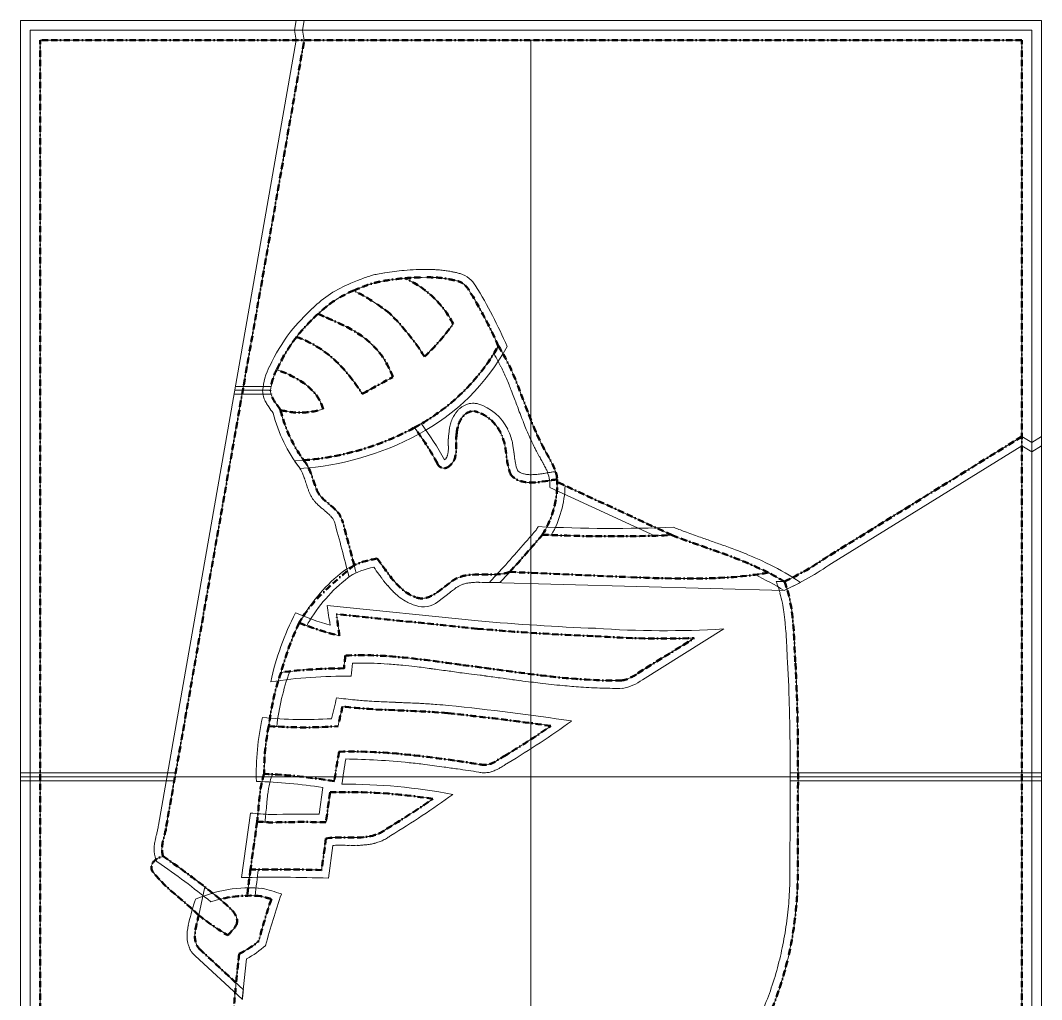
# Model space of a CAD drawing. Header units: millimetres. Extents: x -1785 to 3064, y -1924 to -384.
# Drawn here: x -1785 to -745, y -1381 to -384 of the extents above; entities that cross this region are included whole.
import ezdxf

# ---------------------------------------------------------------- set-up
doc = ezdxf.new("R2010")
doc.units = ezdxf.units.MM
doc.linetypes.add('BORDER2', pattern=[22.225, 6.35, -3.175, 6.35, -3.175, 0, -3.175])
doc.layers.get('0').update_dxf_attribs({"color": 3, "linetype": 'BORDER2', "lineweight": 50, "true_color": 0x00ff00})
for name, color, linetype, lineweight, true_color in [('1', 7, 'Continuous', 0, 0xffffff), ('2', 2, 'Continuous', 0, 0xffff00), ('3', 253, 'Continuous', 0, 0xa0a0a4), ('4', 5, 'Continuous', 0, 0x0000ff), ('5', 30, 'Continuous', 0, 0xff7f00), ('7', 6, 'Continuous', 0, 0xff00ff)]:
    doc.layers.add(name, color=color, linetype=linetype, lineweight=lineweight, true_color=true_color)

msp = doc.modelspace()

# ---------------------------------------------------------------- linework, layer by layer
for p, q in [((-1764.9, -1904.1), (-1764.9, -404.1)), ((-764.9, -404.1), (-1764.9, -404.1)), ((-1636.3, -1204.5), (-1495.8, -404.1)), ((-764.9, -1904.1), (-764.9, -404.1)), ((-1390.7, -647.7), (-1390.7, -647.7)), ((-1445.4, -659.1), (-1445.4, -659.1)), ((-1298.1, -715.6), (-1298.1, -715.6)), ((-1523.8, -739.6), (-1523.8, -739.6)), ((-1340.4, -804.2), (-1340.4, -804.2)), ((-764.9, -807.7), (-963.1, -930.2)), ((-1238.1, -854), (-1238.1, -851.3)), ((-1238.1, -851.3), (-1238.1, -854)), ((-1121.1, -908.1), (-1238.1, -854)), ((-1238.1, -854), (-1238.1, -854)), ((-1445, -938.6), (-1445, -938.6)), ((-1286.5, -945.5), (-1286.5, -945.5)), ((-1286.5, -945.5), (-1166.1, -950.7)), ((-1319.4, -1003.3), (-1463, -988.5)), ((-1463, -988.5), (-1463, -988.5)), ((-1155.9, -1048.6), (-1098.6, -1012.8)), ((-1469.5, -1169.7), (-1473.6, -1200.3)), ((-1469.5, -1169.7), (-1469.5, -1169.7)), ((-1543.7, -1199.6), (-1550.6, -1248.3)), ((-1473.7, -1216.7), (-1478.1, -1248.9)), ((-1603.3, -1294.9), (-1603.3, -1294.9)), ((-1565.3, -1363.8), (-1601.4, -1330.3)), ((-1562.2, -1334.2), (-1565.3, -1363.8))]:
    msp.add_line(p, q)
for centre, radius, start, end in [((-1435.7, -740.8), 103.4, 27.4748, 65.7997), ((-1344.9, -668), 19.3, 29.3737, 72.5042), ((-1402.8, -763.7), 113, 112.1308, 134.2688), ((-1542.8, -852.5), 216.6, 51.728, 63.262), ((-1721.9, -901.6), 462.8, 23.7046, 31.6877), ((-1330.4, -846.3), 222.8, 132.7753, 141.0878), ((-1584.6, -860.5), 250.3, 32.4146, 45.351), ((-1535.8, -553.8), 237, 313.2701, 324.0084), ((-1360, -816.1), 180.8, 142.6552, 154.9592), ((-1488.5, -776.9), 88.2, 19.8052, 44.074), ((-1483.5, -610.2), 213.2, 297.9431, 330.3956), ((-1470.9, -766.7), 59.5, 152.8486, 174.2843), ((-1938.6, 196.8), 1084, 297.5749, 299.4569), ((-1499.9, -705.4), 77.9, 255.1347, 287.4311), ((-1382.1, -748.1), 141.6, 193.3135, 216.2177), ((-1333.3, -822), 41.7, 25.751, 72.809), ((-1518.6, -548.4), 284.3, 274.4787, 298.3483), ((-1622.3, -977.3), 298.2, 28.4962, 36.8199), ((-1353.2, -832.3), 7.54, 200.7521, 320.3233), ((-1337.4, -854.9), 99.3, 327.92, 0.5012), ((-3090, -1354.2), 1696.7, 14.1806, 15.8054), ((-2438.4, 99.6), 1555.3, 317.7854, 319.6424), ((-1181.5, 687.2), 1596.4, 267.4251, 272.1686), ((-1408.1, -1022.9), 92, 98.4137, 113.6284), ((-1141.9, -671), 314.8, 295.4487, 304.6086), ((-1272.4, -1415.1), 531.1, 59.9652, 62.0044), ((-1245.7, -1119.7), 283, 154.3791, 165.2768), ((-1371.3, -667.5), 354.4, 248.5482, 255.5363), ((-3038.8, -1224.2), 1593.3, 7.7047, 8.5069), ((-1101.2, 1502), 2514.8, 265.0217, 267.758), ((-1129, 35.7), 1049, 266.139, 271.6597), ((75.5, -1206.7), 1539.5, 173.4329, 173.9191), ((-1275, -1132.2), 258.6, 160.9389, 173.3645), ((-1453.8, -1564.6), 521, 90.1606, 97.2375), ((-1180.6, -1015.2), 41.6, 281.2105, 306.5653), ((-894.6, -1220.6), 578.9, 166.1911, 168.2252), ((-1662.3, -4053.9), 2981.1, 81.947, 83.9785), ((-1287.5, -1150.7), 249.2, 168.7927, 180.0895), ((-1495.5, -617.6), 486.1, 265.7052, 274.0229), ((-1780.4, -325.3), 943.8, 301.145, 304.5819), ((-767.5, -1253.3), 704, 169.7933, 172.2745), ((-1559.7, -1713.2), 562.6, 80.3249, 87.6488), ((-1453.4, -1729.2), 559.7, 80.8916, 91.6479), ((-1864.4, -455.5), 877.2, 301.0382, 304.7185), ((-1495, -586.2), 615.3, 265.453, 266.7334), ((-1495.8, -2332.3), 1132.3, 88.8784, 91.7333), ((-2118.8, -1932.1), 846, 50.5686, 55.4911), ((-849.4, -1347.3), 708.1, 171.9661, 173.4891), ((-1526.8, -2835.6), 1587.4, 88.2419, 90.8592), ((-849.4, -1347.3), 708.1, 173.4891, 174.1414), ((-1551.2, -1403.3), 128.3, 85.0595, 103.6457), ((-813, -1518.5), 755.4, 161.4771, 164.8609), ((-1616.9, -1573.5), 307.8, 73.4709, 75.5718), ((-1425, -1067), 289.4, 231.9615, 239.0928), ((-1616.8, -1269.9), 62.6, 313.5738, 326.1342), ((-1600.5, -1253.3), 89.5, 295.3705, 310.6705)]:
    msp.add_arc(centre, radius, start, end)
for points, knots in [([(-1445.4, -659.1), (-1438.5, -656.2), (-1427.9, -651.7), (-1410.2, -648.3), (-1399.8, -647), (-1393.3, -646.5)], [0, 0, 0, 0, 22.453877, 34.458626, 53.842395, 53.842395, 53.842395, 53.842395]), ([(-1393.3, -646.5), (-1385.5, -645.8), (-1371.1, -645.2), (-1352.8, -646.2), (-1342.8, -648.7), (-1339.1, -649.6)], [53.842395, 53.842395, 53.842395, 53.842395, 77.3961, 97.004152, 108.419908, 108.419908, 108.419908, 108.419908])]:
    msp.add_open_spline(points, degree=3, knots=knots)
for points in [[(-1481.7, -682.8), (-1461.9, -691.6), (-1440.6, -699.6), (-1425.2, -715.6)], [(-1503.8, -706.4), (-1474.6, -715.9), (-1452.8, -738.7), (-1436.9, -764)], [(-1298.1, -715.6), (-1278.1, -746.3), (-1270.7, -782.9), (-1254, -815.4)], [(-1476.6, -779.8), (-1482.5, -757.7), (-1504.2, -746.9), (-1523.8, -739.6)], [(-1519.9, -780.7), (-1523.9, -774.4), (-1530, -768.7), (-1530.1, -760.8)], [(-1340.4, -804.2), (-1340, -794.2), (-1333.2, -779.5), (-1321, -782.2)], [(-1340.4, -804.2), (-1342.5, -815), (-1337.8, -829), (-1347.4, -837.1)], [(-1285.3, -846.7), (-1291.3, -833.2), (-1288.7, -817.2), (-1295.8, -803.9)], [(-1254, -815.4), (-1248.5, -827.2), (-1239.6, -838), (-1238.1, -851.3)], [(-1496.4, -831.8), (-1489.2, -840.3), (-1487.2, -851.3), (-1483.3, -861.4)], [(-1238.1, -851.3), (-1253.4, -852.7), (-1273.2, -859.9), (-1285.3, -846.7)], [(-1483.3, -861.4), (-1478.4, -874.5), (-1462, -878.7), (-1457.5, -892.1)], [(-1023.2, -946.2), (-1054.4, -930.2), (-1088.5, -920.9), (-1121.1, -908.1)], [(-1421.6, -931.8), (-1410.5, -946.4), (-1400.6, -964.3), (-1382.6, -971.2)], [(-1445, -938.6), (-1465.5, -956.2), (-1487.4, -973.3), (-1500.9, -997.3)], [(-1286.5, -945.5), (-1306.6, -952.6), (-1330.6, -941.6), (-1347.8, -956.8)], [(-1023.2, -946.2), (-1070.3, -954.5), (-1118.4, -952.5), (-1166.1, -950.7)], [(-1006.6, -955.3), (-996.8, -981.9), (-997.2, -1010.6), (-995.6, -1038.4)], [(-1347.8, -956.8), (-1358.1, -963.7), (-1368.9, -976.4), (-1382.6, -971.2)], [(-1336.1, -1040), (-1375.1, -1034.7), (-1414.4, -1028.6), (-1453.8, -1030.6)], [(-995.6, -1038.4), (-991.5, -1108.6), (-993.4, -1179), (-993.1, -1249.3)], [(-1172.6, -1056), (-1227.5, -1056.7), (-1281.7, -1046.7), (-1336.1, -1040)], [(-1349.6, -1089.3), (-1385.3, -1085.8), (-1421.3, -1087), (-1456.9, -1082.4)], [(-1460.4, -1128.5), (-1412.1, -1127.1), (-1364, -1134.1), (-1316.4, -1141.4)], [(-1316.4, -1141.4), (-1307.2, -1143.9), (-1299.6, -1137.3), (-1292.3, -1133)], [(-1536.7, -1151.1), (-1541.9, -1166.7), (-1541.8, -1183.4), (-1543.7, -1199.6)], [(-1639.5, -1234.9), (-1643.1, -1224.8), (-1637.4, -1214.5), (-1636.3, -1204.5)], [(-1473.7, -1216.7), (-1453.3, -1213.2), (-1429.7, -1221.1), (-1412.2, -1207.1)], [(-1649.8, -1251), (-1655.2, -1243.3), (-1646.7, -1236.3), (-1639.5, -1234.9)], [(-1603.3, -1294.9), (-1618.5, -1279.9), (-1636.6, -1267.8), (-1649.8, -1251)], [(-1044.3, -1438), (-1008.5, -1382), (-993, -1315.2), (-993.1, -1249.3)], [(-1564.8, -1304.8), (-1561.2, -1292.9), (-1574.5, -1285.8), (-1581.5, -1278.6)], [(-1601.4, -1330.3), (-1611.7, -1321.2), (-1605.5, -1306.2), (-1603.3, -1294.9)], [(-1564, -1406.7), (-1570.2, -1393.4), (-1565.8, -1377.9), (-1565.3, -1363.8)]]:
    msp.add_open_spline(points, degree=3)
at = {"layer": '1'}
for p, q in [((-1307.2, -956.2), (-1007, -964.4)), ((-1007, -964.4), (-990.5, -956.1)), ((-1472.4, -979.5), (-1318.7, -995.3)), ((-1068.6, -1003.5), (-1151.4, -1055.2)), ((-1477, -1164.9), (-1480.6, -1192.1)), ((-1550.6, -1191), (-1559.8, -1256.5)), ((-1471.1, -1257.1), (-1466.6, -1223.9))]:
    msp.add_line(p, q, dxfattribs=at)
for centre, radius, start, end in [((-1402.4, -733.6), 93.2, 104.9075, 108.2606), ((-1402.3, -734.2), 93.8, 101.6114, 104.9075), ((-1384.1, -822.8), 184.2, 99.3113, 101.6114), ((-1370.7, -904.1), 266.6, 97.1421, 99.3113), ((-1371.9, -895), 257.4, 94.9332, 97.1421), ((-1372.3, -890.2), 252.6, 92.1445, 94.9332), ((-1372.6, -880.9), 243.3, 89.3011, 92.1445), ((-1372.2, -845.2), 207.6, 87.7493, 89.3011), ((-1369.6, -778.4), 140.8, 85.8468, 87.7493), ((-1368.2, -760), 122.3, 83.2272, 85.8468), ((-1365.2, -734), 96.1, 80.244, 83.2272), ((-1365.4, -735.5), 97.7, 78.6241, 80.244), ((-1375.5, -785.4), 148.6, 77.3303, 78.6241), ((-1381.7, -813.2), 177.1, 76.6859, 77.3303), ((-1498.8, -1308.1), 685.7, 76.3433, 76.6859), ((-1344.9, -668), 27.3, 29.7408, 73.1175), ((-1402.8, -763.7), 121, 112.1571, 134.2191), ((-1191.5, -1259.7), 660.1, 112.2556, 112.9099), ((-1377.2, -806), 169.9, 110.9331, 112.2556), ((-1387.1, -780), 142, 108.2606, 110.9331), ((-1721.9, -901.6), 470.8, 23.22, 31.6697), ((-1330.4, -846.3), 230.8, 132.8009, 141.1149), ((-1360, -816.1), 188.8, 142.622, 154.9155), ((-1483.5, -610.2), 221.2, 297.9431, 331.4375), ((-1470.9, -766.7), 67.5, 152.9763, 175.0154), ((-1512, -760), 26.2, 181.8838, 200.4628), ((-1509, -758.9), 29.3, 200.4628, 207.1506), ((-1496.7, -752.6), 43.2, 207.1506, 212.3593), ((-1489.7, -748.1), 51.4, 212.3593, 214.8321), ((-1377.9, -670.4), 187.6, 214.8321, 217.177), ((-1382.1, -748.1), 149.6, 193.7709, 217.9263), ((-1518.6, -548.4), 292.3, 273.616, 298.3483), ((-2438.4, 99.6), 1547.3, 317.6349, 319.6205), ((-1337.4, -854.9), 91.3, 328.2762, 330.8129), ((-1181.5, 687.2), 1588.4, 267.2522, 272.2293), ((-934.2, -433.8), 501.8, 248.2921, 249.6843), ((-733.7, 107.7), 1079.2, 249.6843, 250.5068), ((-120.3, 1840.3), 2917.2, 250.5068, 250.7643), ((-1587, -2362.9), 1534.5, 70.2708, 70.7643), ((-1348, -1696.3), 826.4, 69.2105, 70.2708), ((-1214.9, -1345.9), 451.6, 67.7703, 69.2105), ((-1186.8, -1277.1), 377.2, 65.5701, 67.7703), ((-1145.6, -1186.4), 277.6, 63.5559, 65.5701), ((-2438.4, 99.6), 1547.3, 316.9773, 317.6349), ((-1145.6, -1186.4), 277.6, 56.0288, 63.5559), ((-1245.7, -1119.7), 291, 152.898, 167.6194), ((-1371.3, -667.5), 346.4, 247.3348, 253.5453), ((-3038.8, -1224.2), 1585.3, 8.1436, 8.8798), ((-1101.2, 1502), 2506.8, 265.0231, 267.7606), ((-1129, 35.7), 1041, 266.1328, 273.3236), ((75.5, -1206.7), 1531.5, 173.6893, 174.1893), ((-1438.5, -1332.9), 294.6, 90.2524, 91.5927), ((-1438.2, -1400.8), 362.6, 87.85, 90.2524), ((-1439.9, -1447.5), 409.3, 85.9743, 87.85), ((-1450.4, -1596.3), 558.5, 84.3645, 85.9743), ((-1461.1, -1704.9), 667.6, 83.2834, 84.3645), ((-1519.8, -2203.2), 1169.4, 82.4645, 83.2834), ((-1578.6, -2647.7), 1617.7, 82.2506, 82.4645), ((-1813.2, -4371.9), 3357.8, 82.102, 82.2506), ((-2499.1, -9315.8), 8349.1, 82.05137, 82.10203), ((-614.8, 4179.6), 5277.3, 262.0514, 262.1324), ((-1512.9, -2483.6), 1446.3, 82.6618, 83.0207), ((-1628, -3377.4), 2347.5, 82.3818, 82.6618), ((-1453.8, -1564.6), 513, 89.3581, 98.538), ((-1668.6, -3680.9), 2653.8, 82.2539, 82.3818), ((-3484, -17027.3), 16123, 82.20198, 82.25391), ((-273.4, 6417.1), 7540.1, 262.20198, 262.30172), ((-956.8, 1361.4), 2438.6, 262.3017, 262.4773), ((-1015, 920.5), 1993.8, 262.4773, 262.8048), ((-1099.9, 247.5), 1315.4, 262.8048, 263.2084), ((-1132.6, -26.7), 1039.3, 263.2084, 264.4739), ((-1180.6, -1015.2), 49.6, 280.3271, 306.1832), ((-1167.5, -387.6), 676.7, 264.4739, 266.0455), ((-1174, -480.9), 583.2, 266.0455, 268.2237), ((-1178, -610.1), 453.9, 268.2237, 270.7866), ((-894.6, -1220.6), 586.9, 165.4874, 167.6298), ((-1411.9, -728.1), 349.2, 261.6007, 264.7047), ((-1395.8, -555.1), 522.9, 264.7047, 266.2978), ((-1388, -434.1), 644.2, 266.2978, 267.1878), ((-1332.6, 694.2), 1773.8, 267.1878, 267.7261), ((-1097, 6627.4), 7711.7, 267.72613, 267.77599), ((-1515.7, -4154.9), 3078.7, 87.6506, 87.776), ((-1460.2, -2802.7), 1725.4, 87.3938, 87.6506), ((-1425.5, -2040.5), 962.4, 87.0494, 87.3938), ((-1413.1, -1799.6), 721.1, 85.8339, 87.0494), ((-1392.7, -1518.4), 439.2, 84.265, 85.8308), ((-1662.3, -4053.9), 2989.1, 81.5615, 83.9785), ((-1287.5, -1150.7), 257.2, 167.199, 181.8104), ((-1495.5, -617.6), 478.1, 264.8683, 273.3029), ((-1780.4, -325.3), 951.8, 301.1417, 305.7961), ((-767.5, -1253.3), 696, 170.2886, 172.4198), ((-1463.7, -1862.9), 727.1, 84.1024, 89.2061), ((-1475.3, -1975.5), 840.3, 82.9992, 84.1024), ((-1525, -2380.3), 1248.1, 82.0926, 82.9992), ((-1344.5, -1062.1), 95.8, 299.4626, 302.0809), ((-1407.4, -961.7), 214.3, 302.0809, 302.5387), ((-1064.7, -1498.9), 422.9, 122.3195, 122.5387), ((-1216.1, -1259.6), 139.8, 121.5501, 122.3195), ((-1259.6, -1188.7), 56.6, 120.334, 121.5501), ((-1564.4, -2664), 1534.5, 81.5772, 82.0926), ((-1923.6, -5089.9), 3986.9, 81.2624, 81.5772), ((-1312.4, -1126.3), 23.7, 256.2769, 267.097), ((-1312.3, -1125.7), 24.2, 267.097, 278.8401), ((-1312.7, -1123.6), 26.4, 278.8401, 288.009), ((-1315.8, -1114.1), 36.3, 288.009, 295.394), ((-1319.2, -1106.9), 44.4, 295.394, 299.4626), ((-1559.7, -1713.2), 554.6, 81.4163, 88.4286), ((-1453.4, -1729.2), 567.7, 78.9487, 90.4091), ((-1864.4, -455.5), 885.2, 301.0702, 305.9612), ((-1495, -586.2), 607.3, 264.7427, 266.7004), ((-1495.8, -2332.3), 1140.3, 89.2374, 91.7157), ((-1434.3, -1179.1), 43.7, 295.7123, 302.0819), ((-1434.3, -1179.2), 43.6, 302.0819, 307.7451), ((-1461.4, -1297.2), 73.5, 93.1491, 94.1103), ((-1460.4, -1314.5), 90.8, 91.1737, 93.1491), ((-1458.9, -1390.2), 166.5, 89.6875, 91.1737), ((-1460.1, -1618.8), 395.1, 88.56, 89.6875), ((-1445.4, -1033), 190.8, 268.56, 271.0467), ((-1444.1, -1103.1), 120.8, 271.0467, 273.2749), ((-1441.9, -1141.9), 81.8, 273.2749, 276.0283), ((-1440.7, -1152.9), 70.8, 276.0283, 279.8925), ((-1438.1, -1167.7), 55.8, 279.8925, 284.3257), ((-1436.9, -1172.3), 51, 284.3257, 289.8076), ((-1434.9, -1177.9), 45.1, 289.8076, 295.7123), ((-1526.8, -2835.6), 1579.4, 87.9806, 91.1984)]:
    msp.add_arc(centre, radius, start, end, dxfattribs=at)
at = {"layer": '2'}
for p, q in [((-1230.1, -857.7), (-1238, -854)), ((-1347, -966.1), (-1359.7, -975.8)), ((-1559.1, -1380.5), (-1606.9, -1336.2)), ((-1554.7, -1339.3), (-1559.1, -1380.5))]:
    msp.add_line(p, q, dxfattribs=at)
for centre, radius, start, end in [((-1320.5, -798.4), 25.6, 132.8225, 139.2341), ((-1321.8, -797), 23.8, 124.9078, 132.8225), ((-1323.4, -794.8), 21, 116.1937, 124.9078), ((-1323.8, -794), 20.1, 106.2447, 116.1937), ((-1323.9, -793.4), 19.6, 96.0489, 106.2447), ((-1323.9, -793.7), 19.9, 86.3865, 96.0489), ((-1324, -795.6), 21.8, 76.5151, 86.3865), ((-1333.3, -822), 49.7, 25.939, 73.1543), ((-1308.5, -806), 40, 153.9586, 161.8818), ((-1314.7, -803), 33.1, 145.0086, 153.9586), ((-1317.4, -801.1), 29.7, 139.2341, 145.0086), ((-1518.6, -548.4), 284.3, 272.5723, 299.9747), ((-1622.3, -977.3), 306.2, 28.4415, 36.6187), ((-1313.1, -805.3), 35.3, 169.4024, 176.4806), ((-1307.2, -806.4), 41.3, 161.8818, 169.4024), ((-1327.2, -820.7), 43.6, 20.0092, 27.8853), ((-1239.7, -813), 109.4, 178.4785, 179.9116), ((-1289.8, -811.7), 59.2, 176.4622, 178.4785), ((-1300.2, -811), 48.8, 170.6888, 176.4622), ((-1342.1, -826.1), 59.5, 13.2781, 20.0092), ((-1389.6, -819.3), 40.6, 354.5534, 357.3767), ((-1142.1, -813.2), 207, 179.9116, 180.5362), ((-1401.8, -818.8), 52.8, 357.3767, 359.0343), ((-1674.4, -818.2), 325.3, 0.1633, 0.5362), ((-1472, -817.6), 123, 359.0343, 0.1633), ((-1355, -829.1), 72.8, 11.0711, 13.2781), ((-1386, -835.2), 104.3, 9.2613, 11.0711), ((-1408.3, -838.8), 126.9, 8.2314, 9.2613), ((-1588.4, -864.9), 308.9, 7.5839, 8.2314), ((-1358.1, -824.5), 8.58, 306.2961, 318.0564), ((-1357.4, -825.2), 7.63, 318.0564, 325.8893), ((-1357.7, -825), 7.91, 325.8893, 333.4332), ((-1359.7, -824), 10.2, 333.4332, 340.4831), ((-1361.7, -823.3), 12.3, 340.4831, 346.1609), ((-1368.3, -821.7), 19.1, 346.1609, 351.0776), ((-1373.2, -820.9), 24.1, 351.0776, 354.5534), ((1056.6, -512.7), 2359.4, 187.5839, 187.6934), ((-1171.4, -813.7), 111.2, 187.6934, 188.1813), ((-1147.5, -810.3), 135.4, 188.1813, 189.4372), ((-1382.7, -747.3), 149.6, 214.6407, 217.9263), ((-1529.2, -858.2), 34.1, 27.7289, 33.5683), ((-1535.5, -861.5), 41.3, 23.5758, 27.7289), ((-1206.8, -820.1), 75.3, 189.4372, 191.0852), ((-1220, -822.7), 61.8, 191.0852, 198.2283), ((-1268.8, -831.8), 14.3, 225.9177, 245.7878), ((-1564, -873.9), 72.3, 20.3238, 23.5758), ((-1575.9, -878.3), 85.1, 18.839, 20.3238), ((-1982.7, -1017.1), 514.9, 18.2125, 18.839), ((-1267.7, -829.5), 16.8, 245.7878, 253.1491), ((-1267.1, -827.2), 19.1, 253.1491, 259.3042), ((-1265.7, -820.1), 26.4, 259.3042, 264.7667), ((-1265.2, -814.9), 31.6, 264.7667, 268.9048), ((-1265, -800.4), 46.1, 268.9048, 272.4448), ((-1265.4, -790.5), 56, 272.4448, 274.9391), ((-1268.1, -758.7), 88, 274.9391, 276.9762), ((-1270.9, -736), 110.8, 276.9762, 278.1854), ((-1290.7, -598.6), 249.7, 278.1854, 279.0066), ((-1362.8, -143.6), 710.3, 279.0066, 279.254), ((-1198.6, -1151.6), 311, 98.6675, 99.254), ((-1220.8, -1005.5), 163.2, 97.3155, 98.6675), ((-1231.1, -925.4), 82.5, 96.086, 97.3155), ((-1270, -854), 32, 0.0071, 19.3711), ((-1222.5, -767), 285.4, 198.2125, 199.2928), ((-1403.8, -830.5), 93.3, 199.2928, 201.2136), ((-1337.4, -854.9), 107.3, 330.3256, 358.4971), ((-1463.4, -853.9), 29.3, 200.6551, 207.2253), ((-1461.2, -852.8), 31.7, 207.2253, 213.5427), ((-1459.3, -851.5), 34.1, 213.5427, 218.7389), ((-1452.6, -846.2), 42.6, 218.7389, 223.2515), ((-1447.9, -841.7), 49.1, 223.2515, 226.3598), ((-1429.7, -822.6), 75.5, 226.3598, 228.7848), ((-1421.4, -813.1), 88.1, 228.7848, 229.9124), ((-1217, -570.3), 405.4, 229.9124, 230.4186), ((-1636.6, -1077.9), 253.1, 49.692, 50.4186), ((-1516.3, -936), 67.1, 48.3371, 49.692), ((-1506.7, -925.3), 52.7, 45.6605, 48.3371), ((-1491, -909.2), 30.2, 42.286, 45.6605), ((-1486.7, -905.3), 24.4, 37.4913, 42.286), ((-1480.7, -900.7), 16.9, 32.0204, 37.4913), ((-1479, -899.6), 14.8, 25.5006, 32.0204), ((-1477.3, -898.8), 12.9, 19.4801, 25.5006), ((-3090, -1354.2), 1688.7, 13.8414, 15.7977), ((-2438.4, 99.6), 1555.3, 317.2437, 319.6424), ((-1181.5, 687.2), 1596.4, 267.4251, 267.7516), ((-1408.1, -1022.9), 84, 101.6, 120.1621), ((-814.1, -510), 747.4, 215.1747, 215.8637), ((-1116.6, -728.7), 374.1, 215.8637, 216.5023), ((-1257.6, -833), 198.7, 216.5023, 217.3871), ((-1284.2, -853.4), 165.3, 217.3871, 218.7772), ((-1321, -1008), 51.8, 94.8144, 98.9472), ((-1319.9, -1021.1), 65, 92.1548, 94.8144), ((-1317.6, -1080.3), 124.3, 90.179, 92.1548), ((-1317.8, -1030.3), 74.2, 89.4737, 90.179), ((-1352.6, -4815.7), 3859.8, 89.1671, 89.4737), ((-1320, -882.1), 119.3, 218.7772, 220.4296), ((-1336.8, -896.4), 97.2, 220.4296, 225.4141), ((-1358.4, -918.3), 66.5, 225.4141, 231.5714), ((-1283.3, -1049.6), 105.1, 125.8609, 127.3268), ((-1316.6, -1003.5), 48.1, 123.0992, 125.8609), ((-1326.8, -980.5), 23.7, 124.394, 132.9176), ((-1327.3, -979.7), 22.7, 117.0436, 124.394), ((-1326.8, -980.6), 23.8, 110.1717, 117.0436), ((-1324.8, -986), 29.5, 103.8497, 110.1717), ((-1323.7, -990.9), 34.5, 98.9472, 103.8497), ((-1363.3, -924.6), 58.5, 231.5714, 239.8736), ((-1367.3, -931.4), 50.6, 239.8736, 252.9134), ((-1374.8, -955.9), 25, 252.9134, 307.3269), ((-1551.2, -1403.3), 136.3, 84.7781, 113.9456), ((-1551.2, -1403.3), 136.3, 84.7781, 90.7445), ((-1616.9, -1573.5), 315.8, 71.9603, 75.6912), ((-1376.9, -1356.6), 242.5, 161.272, 167.0472), ((-813, -1518.5), 747.4, 160.8504, 165.0447), ((-1564.2, -1317.1), 51, 172.0445, 174.8729), ((-1545.3, -1319.7), 70.1, 169.6907, 172.0445), ((-1532, -1322.1), 83.6, 168.177, 169.6907), ((-1473.1, -1334.5), 143.8, 167.0472, 168.177), ((-1570.6, -1316.5), 44.6, 174.8729, 178.8071), ((-1580.1, -1316.3), 35.1, 178.8071, 183.3822), ((-1583.5, -1316.5), 31.6, 183.3822, 189.3784), ((-1588.3, -1317.3), 26.8, 189.3784, 196.107), ((-1589.8, -1317.7), 25.2, 196.107, 204.04), ((-1591.1, -1318.3), 23.9, 204.04, 212.3126), ((-1591, -1318.2), 24, 212.3126, 220.492), ((-1600.5, -1253.3), 97.5, 298.047, 312.1489), ((-1589.7, -1317.1), 25.7, 220.492, 228.262)]:
    msp.add_arc(centre, radius, start, end, dxfattribs=at)
at = {"layer": '3'}
for p, q in [((-1784.9, -384.1), (-1495.8, -384.1)), ((-1784.9, -1924.1), (-1784.9, -384.1)), ((-1497.5, -394.1), (-1495.8, -384.1)), ((-1497.5, -394.1), (-1495.8, -404.1)), ((-1636.3, -1204.5), (-1495.8, -404.1)), ((-764.9, -807.7), (-963.1, -930.2)), ((-764.9, -807.7), (-754.9, -813.8)), ((-744.9, -807.7), (-754.9, -813.8)), ((-744.9, -1924.1), (-744.9, -807.7)), ((-1015.2, -955.3), (-1006.6, -955.3)), ((-1784.9, -1150.1), (-1627.5, -1150.1)), ((-1000.9, -1150.1), (-744.9, -1150.1)), ((-1784.9, -1158.1), (-1627.5, -1158.1)), ((-1000.9, -1158.1), (-744.9, -1158.1)), ((-1639.5, -1234.9), (-1631.8, -1240.2)), ((-1603.3, -1294.9), (-1597.2, -1266)), ((-1557.8, -1370.8), (-1601.4, -1330.3))]:
    msp.add_line(p, q, dxfattribs=at)
for centre, radius, start, end in [((-1141.9, -671), 314.8, 295.4487, 304.6086), ((-1118.7, -997), 111.6, 15.6345, 21.9408), ((-1146.2, -1004.7), 140.1, 11.3471, 15.6345), ((-1167.3, -1009), 161.7, 8.1244, 11.3471), ((-1243.3, -1019.8), 238.4, 5.4503, 8.1244), ((-1299.7, -1025.2), 295, 3.8573, 5.4503), ((-1675.4, -1050.5), 671.6, 2.7936, 3.8573), ((-3160.1, -1123), 2158.1, 2.5153, 2.7936), ((-230.4, -994.3), 774.4, 182.5153, 183.3173), ((-2288.7, -1113.6), 1287.4, 2.2404, 3.3173), ((-2698.8, -1129.6), 1697.7, 1.2939, 2.2404), ((-2993.9, -1136.3), 1992.9, 0.6279, 1.2939), ((-4206.2, -1149.6), 3205.3, 0.1023, 0.6279), ((-4685.7, -1150.4), 3684.8, 359.8575, 0.1023), ((-21252.4, -1109.2), 20251.6, 359.75293, 359.85746), ((-1671.7, -1200.8), 35.5, 349.2043, 354.0808), ((10033.9, -1244.1), 11035, 179.75293, 179.92899), ((-1465.2, -1260), 179.1, 165.7202, 166.4654), ((-1071.2, -1360.3), 585.6, 165.5307, 165.7202), ((-1832.4, -1163.9), 200.5, 345.5307, 346.0841), ((-1722, -1191.2), 86.7, 346.0841, 349.2043), ((-1611.7, -1227.9), 29, 172.2793, 178.7242), ((-1586.1, -1231.4), 54.8, 167.5889, 172.2793), ((-1562.7, -1236.6), 78.8, 166.4654, 167.5889), ((-1616.8, -1227.8), 23.9, 178.7242, 188.502), ((-1621.4, -1228.5), 19.3, 188.502, 199.4002), ((-2095.3, -1899.3), 805.7, 51.8111, 55.5475), ((2420.1, -1234.7), 3421.3, 179.929, 180.2452), ((-1408, -1249.7), 406.9, 356.5954, 0.0563), ((-1388, -1250.9), 386.9, 353.0461, 356.5954), ((-2197.5, -1159.2), 609.5, 346.4759, 346.6957), ((-1775.1, -1259.1), 175.4, 346.6957, 347.6362), ((-1670.2, -1282.1), 68.1, 347.6362, 349.1458), ((-1376.3, -1252.3), 375.1, 349.2789, 353.0461), ((-1545.3, -1319.7), 62.1, 169.6907, 172.0445), ((-1532, -1322.1), 75.6, 168.177, 169.6907), ((-1473.1, -1334.5), 135.8, 167.0472, 168.177), ((-1376.9, -1356.6), 234.5, 166.4759, 167.0472), ((-1570.6, -1316.5), 36.6, 174.8729, 178.8071), ((-1580.1, -1316.3), 27.1, 178.8071, 183.3822), ((-1583.5, -1316.5), 23.6, 183.3822, 189.3784), ((-1564.2, -1317.1), 43, 172.0445, 174.8729), ((-1588.3, -1317.3), 18.8, 189.3784, 196.107), ((-1589.8, -1317.7), 17.2, 196.107, 204.04), ((-1591.1, -1318.3), 15.9, 204.04, 212.3126), ((-1591, -1318.2), 16, 212.3126, 220.492), ((-1589.7, -1317.1), 17.7, 220.492, 228.262), ((-1351.8, -1257), 350.1, 345.3826, 349.2789), ((-1339.4, -1260.2), 337.3, 341.199, 345.3826), ((-2083.3, -1320.1), 528, 353.9812, 354.4886), ((-1316.6, -1268), 313.2, 336.8614, 341.199), ((-1374.5, -1398.1), 185.1, 174.1605, 174.6155), ((-329.4, -1505), 1235.7, 173.9812, 174.1605)]:
    msp.add_arc(centre, radius, start, end, dxfattribs=at)
at = {"layer": '4'}
for p, q in [((-1505.6, -394.1), (-1503.9, -384.1)), ((-1503.9, -384.1), (-744.9, -384.1)), ((-744.9, -817.1), (-744.9, -384.1)), ((-1505.6, -394.1), (-1503.9, -404.1)), ((-1644.3, -1203.4), (-1503.9, -404.1)), ((-1565.8, -756.6), (-1529.5, -756.6)), ((-1567.2, -764.6), (-1529.5, -764.6)), ((-1566.5, -760.6), (-1530.1, -760.6)), ((-764.9, -817.1), (-958.7, -936.9)), ((-764.9, -817.1), (-754.9, -823.2)), ((-744.9, -817.1), (-754.9, -823.2)), ((-1138.9, -908.7), (-1245.6, -859.4)), ((-1138.9, -908.7), (-1121.1, -908.1)), ((-1448, -948.9), (-1443, -946.4)), ((-1543.7, -1199.6), (-1550.6, -1248.3))]:
    msp.add_line(p, q, dxfattribs=at)
for centre, radius, start, end in [((-1377.2, -806), 161.9, 110.9331, 112.2556), ((-1387.1, -780), 134, 108.2606, 110.9331), ((-1402.4, -733.6), 85.2, 104.9075, 108.2606), ((-1402.3, -734.2), 85.8, 101.6114, 104.9075), ((-1384.1, -822.8), 176.2, 99.3113, 101.6114), ((-1370.7, -904.1), 258.6, 97.1421, 99.3113), ((-1371.9, -895), 249.4, 94.9332, 97.1421), ((-1372.3, -890.2), 244.6, 92.1445, 94.9332), ((-1372.6, -880.9), 235.3, 89.3011, 92.1445), ((-1372.2, -845.2), 199.6, 87.7493, 89.3011), ((-1369.6, -778.4), 132.8, 85.8468, 87.7493), ((-1368.2, -760), 114.3, 83.2272, 85.8468), ((-1365.2, -734), 88.1, 80.244, 83.2272), ((-1365.4, -735.5), 89.7, 78.6241, 80.244), ((-1375.5, -785.4), 140.6, 77.3303, 78.6241), ((-1381.7, -813.2), 169.1, 76.6859, 77.3303), ((-1498.8, -1308.1), 677.7, 76.364, 76.6859), ((-1344.9, -668), 19.3, 29.3737, 72.5042), ((-1402.8, -763.7), 113, 112.1308, 134.2688), ((-1191.5, -1259.7), 652.1, 112.2556, 112.9145), ((-1721.9, -901.6), 462.8, 23.7046, 31.6877), ((-1330.4, -846.3), 222.8, 132.7753, 141.0878), ((-1360, -816.1), 180.8, 142.6552, 154.9592), ((-1483.5, -610.2), 213.2, 327.9842, 330.3956), ((-1445.7, -810.3), 167.4, 28.2246, 31.3184), ((-1459.6, -817.7), 183.1, 26.2844, 28.2246), ((-1499.9, -837.6), 228.1, 24.5389, 26.2844), ((-1470.9, -766.7), 59.5, 152.8486, 174.2843), ((-1528, -850.5), 259, 23.1893, 24.5389), ((-1620.3, -890), 359.4, 22.0389, 23.1893), ((-1688.8, -917.7), 433.3, 21.2852, 22.0389), ((-1514.7, -760.5), 15.4, 180.9752, 191.1256), ((-1512, -760), 18.2, 191.1256, 200.4628), ((-1509, -758.9), 21.3, 200.4628, 207.1506), ((-1496.7, -752.6), 35.2, 207.1506, 212.3593), ((-2031.7, -1051.3), 801.3, 20.7287, 21.2852), ((-2671.3, -1293.4), 1485.2, 20.4665, 20.7287), ((-1489.7, -748.1), 43.4, 212.3593, 214.8321), ((-1377.9, -670.4), 179.6, 214.8321, 217.7077), ((1586.4, 295.7), 3059.4, 200.4665, 200.5948), ((-1382.1, -748.1), 141.6, 193.1015, 216.2177), ((-235.9, -389.1), 1112.7, 200.5948, 201.016), ((-786.5, -600.6), 522.8, 201.016, 201.633), ((-872.9, -634.9), 430, 201.633, 202.6434), ((-989.7, -683.6), 303.3, 202.6434, 203.851), ((-1023.4, -698.5), 266.5, 203.851, 205.4518), ((-1071.2, -721.2), 213.6, 205.4518, 207.2028), ((-1183.9, -782.9), 85.2, 204.9711, 207.6839), ((-1522.2, -853.5), 33.7, 33.5683, 40.0939), ((-1078.3, -727.5), 204.5, 207.6839, 209.456), ((-752.4, -543.5), 578.7, 209.456, 209.7042), ((-1742, -1108), 560.6, 29.4551, 29.7042), ((-1529.2, -858.2), 42.1, 27.7289, 33.5683), ((-1535.5, -861.5), 49.3, 23.5758, 27.7289), ((-1564, -873.9), 80.3, 20.3238, 23.5758), ((-1478, -958.9), 257.3, 28.8316, 29.4551), ((-1363.3, -895.8), 126.5, 27.9557, 28.8316), ((-1330.5, -878.4), 89.3, 24.6424, 27.9557), ((-1292.6, -861), 47.7, 20.2605, 24.6424), ((-1575.9, -878.3), 93.1, 18.839, 20.3238), ((-1982.7, -1017.1), 522.9, 18.2125, 18.839), ((-1284.3, -857.9), 38.8, 357.8611, 20.2605), ((-1222.5, -767), 277.4, 198.2125, 199.2928), ((-1403.8, -830.5), 85.3, 199.2928, 201.2413), ((-1463.4, -853.9), 21.3, 200.556, 207.2253), ((-1461.2, -852.8), 23.7, 207.2253, 213.5427), ((-1459.3, -851.5), 26.1, 213.5427, 218.7389), ((-1452.6, -846.2), 34.6, 218.7389, 223.2515), ((-1447.9, -841.7), 41.1, 223.2515, 226.3598), ((-1429.7, -822.6), 67.5, 226.3598, 228.7848), ((-1421.4, -813.1), 80.1, 228.7848, 229.9124), ((-1217, -570.3), 397.4, 229.9124, 230.4186), ((-1636.6, -1077.9), 261.1, 49.692, 50.4186), ((-1516.3, -936), 75.1, 48.3371, 49.692), ((-1506.7, -925.3), 60.7, 45.6605, 48.3371), ((-1491, -909.2), 38.2, 42.286, 45.6605), ((-1486.7, -905.3), 32.4, 37.4913, 42.286), ((-1480.7, -900.7), 24.9, 32.0204, 37.4913), ((-1479, -899.6), 22.8, 25.5006, 32.0204), ((-1477.3, -898.8), 20.9, 18.693, 25.5006), ((-3090, -1354.2), 1696.7, 13.9063, 15.8054), ((-934.2, -433.8), 509.8, 248.4831, 249.6843), ((-733.6, 107.7), 1087.3, 249.6843, 250.5068), ((-120.1, 1841), 2925.9, 250.5068, 250.7642), ((-1586.9, -2362.6), 1526.2, 70.2707, 70.7642), ((-1347.9, -1696.3), 818.3, 69.2104, 70.2707), ((-1214.9, -1345.9), 443.6, 67.7702, 69.2104), ((-1186.8, -1277.1), 369.2, 65.5699, 67.7702), ((-1145.6, -1186.4), 269.6, 62.995, 65.5699), ((-1081.7, -616.4), 335, 278.9319, 280.0683), ((-1141.9, -671), 322.8, 294.695, 304.5725), ((-1350.8, -1080.1), 163.3, 126.5697, 148.4655), ((-1085.1, -594.7), 356.9, 277.8309, 278.9319), ((-1272.4, -1415.1), 523.1, 59.5093, 63.1866), ((-1245.7, -1119.7), 283, 154.3791, 165.2768), ((-1371.3, -667.5), 354.4, 248.5482, 249.8578), ((-1405.6, -1051.1), 101.4, 146.2257, 149.8791), ((-1275, -1132.2), 250.6, 160.0511, 173.2746), ((-1453.8, -1564.6), 521, 96.2566, 97.2375), ((-1287.5, -1150.7), 249.2, 168.7927, 180.0895), ((-1495.5, -617.6), 486.1, 265.7052, 266.6494), ((-1559.7, -1713.2), 562.6, 86.7974, 87.6488), ((-1463.1, -1176.1), 69.6, 159.3798, 165.5055), ((-1423.2, -1185.2), 110.6, 169.2204, 171.8304), ((-1440.6, -1181.9), 92.9, 165.5055, 169.2204), ((-1350.3, -1195.7), 184.2, 171.8304, 173.8803), ((-309.2, -1290.4), 1229.6, 174.8249, 175.2244), ((-1321.4, -1198.8), 213.3, 173.8803, 174.8249), ((-2192.9, -1133.1), 660.5, 354.5313, 355.2244), ((-1722, -1191.2), 78.7, 346.0841, 349.2043), ((-1671.7, -1200.8), 27.5, 349.2043, 354.6312), ((-1495, -586.2), 615.3, 265.453, 266.1986), ((-1743.7, -1176.1), 209.3, 353.3805, 354.5313), ((-1562.7, -1236.6), 86.8, 166.4654, 167.5889), ((-1465.2, -1260), 187.1, 165.7202, 166.4654), ((-1071.2, -1360.3), 593.6, 165.5307, 165.7202), ((-1832.4, -1163.9), 192.5, 345.5307, 346.0841), ((-1611.7, -1227.9), 37, 177.0113, 178.7242), ((-1616.8, -1227.8), 31.9, 178.7242, 199.3644), ((-1611.7, -1227.9), 37, 172.2793, 177.0113), ((-1586.1, -1231.4), 62.8, 167.5889, 172.2793), ((-1642.2, -1236.8), 5, 199.3644, 235.5671), ((-2118.8, -1932.1), 838, 50.9489, 55.5671), ((-1526.8, -2835.6), 1587.4, 90.567, 90.8592), ((-849.4, -1347.3), 700.1, 171.8654, 174.0813), ((-1551.2, -1403.3), 128.3, 87.5909, 108.004)]:
    msp.add_arc(centre, radius, start, end, dxfattribs=at)
at = {"layer": '5'}
for p, q in [((-1230.1, -857.7), (-1238.1, -854)), ((-1121.1, -908.1), (-1230.1, -857.7)), ((-1286.5, -945.5), (-1166.1, -950.7)), ((-1319.4, -1003.3), (-1463, -988.5)), ((-1155.9, -1048.6), (-1098.6, -1012.8)), ((-1469.5, -1169.7), (-1473.6, -1200.3)), ((-1473.7, -1216.7), (-1478.1, -1248.9)), ((-1562.2, -1334.2), (-1565.3, -1363.8))]:
    msp.add_line(p, q, dxfattribs=at)
for centre, radius, start, end in [((-1377.2, -806), 161.9, 110.9331, 112.2556), ((-1387.1, -780), 134, 108.2606, 110.9331), ((-1402.4, -733.6), 85.2, 104.9075, 108.2606), ((-1402.3, -734.2), 85.8, 101.6114, 104.9075), ((-1384.1, -822.8), 176.2, 99.3113, 101.6114), ((-1370.7, -904.1), 258.6, 97.1421, 99.3113), ((-1371.9, -895), 249.4, 94.9332, 97.1421), ((-1435.7, -740.8), 103.4, 27.4748, 65.7997), ((-1191.5, -1259.7), 652.1, 112.2556, 112.9145), ((-1542.8, -852.5), 216.6, 51.728, 63.262), ((-1330.4, -846.3), 222.8, 132.7753, 141.0878), ((-1162.5, 37), 787.4, 246.0824, 246.6807), ((-1772.7, -1378.7), 754.1, 66.056, 66.6806), ((-1772.7, -1378.6), 754.1, 66.0559, 66.6807), ((-1584.6, -860.5), 250.3, 32.4146, 45.351), ((-1613, -1019), 360.6, 64.5312, 66.0559), ((-1536.9, -859.3), 183.7, 62.3949, 64.5312), ((-1521.5, -829.9), 150.5, 58.993, 62.3949), ((-1535.8, -553.8), 237, 313.2701, 324.0084), ((-1533.3, -796.9), 95.1, 65.2814, 71.9408), ((-1498.7, -791.9), 106.2, 54.9437, 58.993), ((-1491.4, -781.4), 93.4, 49.6581, 54.9437), ((-1536.3, -803.5), 102.4, 58.863, 65.2814), ((-1539.4, -808.7), 108.5, 53.127, 58.863), ((-1480.8, -769), 77.1, 43.8408, 49.6574), ((-1488.5, -776.9), 88.2, 19.8052, 44.074), ((-1483.5, -610.2), 213.2, 297.9431, 330.3956), ((-1425.4, -798.3), 151.8, 30.5374, 33.0239), ((-1549.4, -822), 125.1, 47.7853, 53.127), ((-1445.7, -810.3), 175.4, 28.2246, 30.5374), ((-1459.6, -817.7), 191.1, 26.2844, 28.2246), ((-1556.5, -829.8), 135.6, 43.2265, 47.7853), ((-1574.5, -846.7), 160.3, 39.0332, 43.2265), ((-1499.9, -837.6), 236.1, 24.5389, 26.2844), ((-1470.9, -766.7), 59.5, 152.8486, 174.2843), ((-1597.4, -936.8), 210.5, 67.0779, 69.5403), ((-1565.8, -862), 129.3, 63.9351, 67.0779), ((-1556, -842), 107.1, 59.2254, 63.9351), ((-1585.5, -855.6), 174.5, 35.4856, 39.0332), ((-1938.6, 196.8), 1084, 297.5749, 299.4569), ((-1528, -850.5), 267, 23.1893, 24.5389), ((-1620.3, -890), 367.4, 22.0389, 23.1893), ((-1539.3, -814), 74.5, 53.5772, 59.2254), ((-1532.5, -804.8), 63, 45.7277, 53.5772), ((-1610.6, -873.5), 205.4, 32.2158, 35.4856), ((-1688.8, -917.7), 441.3, 21.2852, 22.0389), ((-2031.7, -1051.3), 809.3, 20.7287, 21.2852), ((-1514.7, -760.5), 15.4, 180.9752, 191.1256), ((-1512, -760), 18.2, 191.1256, 200.4628), ((-1509, -758.9), 21.3, 200.4628, 207.1506), ((-1496.7, -752.6), 35.2, 207.1506, 212.3593), ((-1521.9, -793.9), 47.7, 36.7057, 45.7277), ((-1518.5, -791.3), 43.5, 25.9557, 36.7057), ((-2671.3, -1293.4), 1493.2, 20.4665, 20.7287), ((-1489.7, -748.1), 43.4, 212.3593, 214.8321), ((-1377.9, -670.4), 179.6, 214.8321, 216.0481), ((-1660.3, -875.9), 169.7, 34.7577, 36.0481), ((-1554.2, -802.2), 40.5, 32.1148, 34.7577), ((-1499.9, -705.4), 77.9, 255.1347, 287.4311), ((-1516.9, -790.5), 41.7, 14.9748, 25.9526), ((1586.4, 295.7), 3051.4, 200.4665, 200.5948), ((-235.9, -389.1), 1104.7, 200.5948, 201.016), ((-1314.7, -803), 25.1, 145.0086, 153.9586), ((-1317.4, -801.1), 21.7, 139.2341, 145.0086), ((-1320.5, -798.4), 17.6, 132.8225, 139.2341), ((-1321.8, -797), 15.8, 124.9078, 132.8225), ((-1323.4, -794.8), 13, 116.1937, 124.9078), ((-1323.8, -794), 12.1, 106.2447, 116.1937), ((-1323.9, -793.4), 11.6, 96.0489, 106.2447), ((-1323.9, -793.7), 11.9, 86.3865, 96.0489), ((-1324, -795.6), 13.8, 77.4211, 86.3865), ((-1333.3, -822), 41.7, 25.751, 72.809), ((-786.5, -600.6), 514.8, 201.016, 201.633), ((-1622.3, -977.3), 298.2, 28.4962, 36.8199), ((-1313.1, -805.3), 27.3, 169.4024, 177.7094), ((-1307.2, -806.4), 33.3, 161.8818, 169.4024), ((-1308.5, -806), 32, 153.9586, 161.8818), ((-872.9, -634.9), 422, 201.633, 202.6434), ((-989.7, -683.6), 295.3, 202.6434, 203.851), ((-1239.7, -813), 101.4, 178.4785, 179.9116), ((-1289.8, -811.7), 51.2, 176.4622, 178.4785), ((-1300.2, -811), 40.8, 173.1018, 176.4622), ((-1314, -809.4), 26.9, 168.9632, 173.1018), ((-1327.2, -820.7), 35.6, 20.0092, 28.1024), ((-1342.1, -826.1), 51.5, 13.2781, 20.0092), ((-1023.4, -698.5), 258.5, 203.851, 205.4518), ((-1071.2, -721.2), 205.6, 205.4518, 207.2468), ((-1389.6, -819.3), 48.6, 354.5534, 357.3767), ((-1142.1, -813.2), 199, 179.9116, 180.5362), ((-1401.8, -818.8), 60.8, 357.3767, 359.0343), ((-1674.4, -818.2), 333.3, 0.1633, 0.5362), ((-1472, -817.6), 131, 359.0343, 0.1633), ((-1355, -829.1), 64.8, 11.0711, 13.2781), ((-1386, -835.2), 96.3, 9.2613, 11.0711), ((-1408.3, -838.8), 118.9, 8.2314, 9.2613), ((-1183.2, -782.6), 78, 204.8572, 207.2785), ((-1119.2, -749.6), 149.9, 207.2785, 209.0246), ((-1359.7, -824), 18.2, 333.4332, 340.4831), ((-1361.7, -823.3), 20.3, 340.4831, 346.1609), ((-1368.3, -821.7), 27.1, 346.1609, 351.0776), ((-1373.2, -820.9), 32.1, 351.0776, 354.5534), ((-1588.4, -864.9), 300.9, 7.5839, 8.2314), ((1056.6, -512.7), 2367.4, 187.5839, 187.6934), ((-1171.4, -813.7), 119.2, 187.6934, 188.1813), ((-1147.5, -810.3), 143.4, 188.1813, 189.4372), ((-993.2, -679.6), 294.1, 209.0246, 209.7906), ((-1642.4, -1051.3), 453.9, 29.2942, 29.7906), ((-1406.7, -919.1), 183.7, 27.8425, 29.2942), ((-1353.2, -832.3), 7.54, 200.7521, 320.3233), ((-1358.1, -824.5), 16.6, 310.452, 318.0564), ((-1357.4, -825.2), 15.6, 318.0564, 325.8893), ((-1357.7, -825), 15.9, 325.8893, 333.4332), ((-1206.8, -820.1), 83.3, 189.4372, 191.0852), ((-1220, -822.7), 69.8, 191.0852, 193.5315), ((-1237.8, -827), 51.5, 193.5315, 196.3788), ((-1243.2, -828.6), 45.9, 196.3788, 199.9958), ((-1321.6, -874.1), 87.5, 25.739, 27.8425), ((-1307, -867.1), 71.2, 22.2924, 25.739), ((-1287.1, -858.9), 49.7, 18.1683, 22.2924), ((-1250.4, -831.2), 38.2, 199.9958, 203.9625), ((-1267.8, -830.7), 23.7, 222.4973, 230.1231), ((-1268.9, -831.9), 22.1, 230.1231, 238.0237), ((-1268.8, -831.8), 22.3, 238.0237, 245.7878), ((-1267.7, -829.5), 24.8, 245.7878, 253.1491), ((-1362.8, -143.6), 718.3, 279.0066, 279.254), ((-1198.6, -1151.6), 303, 98.6675, 99.254), ((-1220.8, -1005.5), 155.2, 97.3155, 98.6675), ((-1231.1, -925.4), 74.5, 95.3636, 97.3155), ((-1281.4, -857.1), 43.7, 12.6355, 18.1683), ((-1274.3, -855.5), 36.5, 6.5765, 12.6355), ((-1267.1, -827.2), 27.1, 253.1491, 259.3042), ((-1265.7, -820.1), 34.4, 259.3042, 264.7667), ((-1265.2, -814.9), 39.6, 264.7667, 268.9048), ((-1265, -800.4), 54.1, 268.9048, 272.4448), ((-1265.4, -790.5), 64, 272.4448, 274.9391), ((-1268.1, -758.7), 96, 274.9391, 276.9762), ((-1270.9, -736), 118.8, 276.9762, 278.1854), ((-1290.7, -598.6), 257.7, 278.1854, 279.0066), ((-1337.4, -854.9), 99.3, 327.92, 0.5012), ((-1181.5, 687.2), 1596.4, 267.4251, 272.1686), ((-1181.5, 687.2), 1596.4, 271.5287, 272.1686), ((-1408.1, -1022.9), 92, 98.4137, 118.7221), ((-1565.9, -1042), 181.5, 36.4454, 37.3515), ((-1725.5, -1159.8), 379.9, 35.819, 36.4454), ((-1350.8, -1080.1), 171.3, 126.3798, 148.4136), ((-2134.7, -1455.2), 884.6, 35.5915, 35.819), ((-814.1, -510), 739.4, 215.5915, 215.8637), ((-1116.6, -728.7), 366.1, 215.8637, 216.5023), ((-1299.2, -909.5), 38.2, 283.7904, 289.405), ((-1083, -609.2), 342.2, 277.2122, 280.0683), ((-1272.4, -1415.1), 531.1, 59.9652, 62.0044), ((-1257.6, -833), 190.7, 216.5023, 217.3871), ((-1284.2, -853.4), 157.3, 217.3871, 218.7772), ((-1320, -882.1), 111.3, 218.7772, 220.4296), ((-1336.8, -896.4), 89.2, 220.4296, 225.4141), ((-1326.8, -980.5), 31.7, 124.394, 131.6335), ((-1327.3, -979.7), 30.7, 117.0436, 124.394), ((-1326.8, -980.6), 31.8, 110.1717, 117.0436), ((-1324.8, -986), 37.5, 103.8497, 110.1717), ((-1323.7, -990.9), 42.5, 98.9472, 103.8497), ((-1321, -1008), 59.8, 94.8144, 98.9472), ((-1319.9, -1021.1), 73, 92.1548, 94.8144), ((-1317.6, -1080.3), 132.3, 90.179, 92.1548), ((-1317.8, -1030.3), 82.2, 89.4737, 90.179), ((-1352.6, -4815.7), 3867.8, 89.3709, 89.4737), ((-1307.3, -693.9), 254.2, 269.3709, 270.4624), ((-1306.1, -843.5), 104.7, 270.4624, 272.1635), ((-1305.3, -864), 84.1, 272.1635, 275.1444), ((-1302.8, -892), 56.1, 275.1444, 278.7964), ((-1301.6, -899.7), 48.3, 278.7964, 283.7904), ((-437.6, 18246.4), 19211, 267.82678, 267.86571), ((-1053.9, 1707.3), 2660.3, 267.8657, 267.9703), ((-1061.6, 1491.8), 2444.8, 267.9703, 268.2057), ((-1091.2, 545.9), 1498.3, 268.2057, 268.5064), ((-1100.2, 200.2), 1152.5, 268.5064, 269.501), ((-1104, -232.6), 719.7, 269.501, 270.7597), ((-1102.6, -340), 612.3, 270.7597, 272.5528), ((-1095.9, -489.4), 462.7, 272.5528, 274.6154), ((-1092, -538.1), 413.9, 274.6154, 277.2122), ((-1118.7, -997), 119.6, 15.6345, 20.4055), ((-1358.4, -918.3), 58.5, 225.4141, 231.5714), ((-1363.3, -924.6), 50.5, 231.5714, 239.8736), ((-1401.7, -907.2), 72.1, 303.5129, 305.6829), ((-1412, -892.9), 89.7, 305.6829, 306.9447), ((-1480, -802.5), 202.8, 306.9447, 307.7837), ((36044.1, -49206.6), 61042.7, 127.779074, 127.783692), ((-1283.3, -1049.6), 113.1, 125.8609, 127.3431), ((-1316.6, -1003.5), 56.1, 123.7758, 125.8609), ((-1146.2, -1004.7), 148.1, 11.3471, 15.6345), ((-1367.3, -931.4), 42.6, 239.8736, 248.9196), ((-1375.7, -952.7), 19.8, 249.3371, 256.692), ((-1376.1, -954.7), 17.7, 256.692, 264.458), ((-1376.2, -954.9), 17.5, 264.458, 272.4018), ((-1376.2, -953.6), 18.8, 272.4018, 280.0725), ((-1376.5, -952.1), 20.3, 280.0725, 286.6543), ((-1377.9, -947.2), 25.4, 286.6543, 292.5367), ((-1379.4, -943.8), 29.1, 292.5367, 297.0142), ((-1384.3, -934.2), 39.9, 297.0142, 300.8389), ((-1388.1, -927.7), 47.5, 300.8389, 303.5129), ((-1167.3, -1009), 169.7, 8.1244, 11.3471), ((-1243.3, -1019.8), 246.4, 5.4503, 8.1244), ((-1405.6, -1051.1), 109.4, 146.3082, 150.5663), ((-1371.3, -667.5), 354.4, 248.5482, 255.5363), ((-3038.8, -1224.2), 1593.3, 7.7047, 8.5069), ((-1299.7, -1025.2), 303, 3.8573, 5.4503), ((-1101.2, 1502), 2514.8, 265.0217, 267.758), ((-1675.4, -1050.5), 679.6, 2.7936, 3.8573), ((-1129, 35.7), 1049, 266.139, 271.6597), ((-3160.1, -1123), 2166.1, 2.5153, 2.7936), ((-230.4, -994.3), 766.4, 182.5153, 183.3019), ((75.5, -1206.7), 1539.5, 173.4329, 173.9191), ((-1438.5, -1332.9), 302.6, 90.2524, 92.9108), ((-1438.2, -1400.8), 370.6, 87.85, 90.2524), ((-1439.9, -1447.5), 417.3, 85.9743, 87.85), ((-1450.4, -1596.3), 566.5, 84.3645, 85.9743), ((-1461.1, -1704.9), 675.6, 83.2834, 84.3645), ((-1519.8, -2203.2), 1177.4, 82.4645, 83.2834), ((-1578.6, -2647.7), 1625.7, 82.2506, 82.4645), ((-1813.2, -4371.9), 3365.8, 82.102, 82.2506), ((-2499.1, -9315.8), 8357.1, 82.05137, 82.10203), ((-614.8, 4179.6), 5269.3, 262.0514, 262.1317), ((-2288.7, -1113.6), 1295.4, 2.2404, 3.3265), ((-1275, -1132.2), 258.6, 160.9389, 173.3645), ((-1453.8, -1564.6), 521, 90.1606, 97.2375), ((-1512.9, -2483.6), 1454.3, 82.6618, 83.0182), ((-1628, -3377.4), 2355.5, 82.3818, 82.6618), ((-1668.6, -3680.9), 2661.8, 82.2539, 82.3818), ((-3484, -17027.3), 16131, 82.20198, 82.25391), ((-273.4, 6417.1), 7532.1, 262.20198, 262.30172), ((-956.8, 1361.4), 2430.6, 262.3017, 262.4773), ((-1015, 920.5), 1985.8, 262.4773, 262.8048), ((-1099.9, 247.5), 1307.4, 262.8048, 263.2084), ((-1180.6, -1015.2), 41.6, 281.2105, 306.5653), ((-1132.6, -26.7), 1031.3, 263.2084, 264.4739), ((-1167.5, -387.6), 668.7, 264.4739, 266.0455), ((-1174, -480.9), 575.2, 266.0455, 268.2237), ((-1178, -610.1), 445.9, 268.2237, 270.6974), ((-2698.8, -1129.6), 1705.7, 1.2939, 2.2404), ((-894.6, -1220.6), 578.9, 166.1911, 168.2252), ((-1411.9, -728.1), 357.2, 262.7622, 264.7047), ((-1395.8, -555.1), 530.9, 264.7047, 266.2978), ((-1388, -434.1), 652.2, 266.2978, 267.1878), ((-1332.6, 694.2), 1781.8, 267.1878, 267.7261), ((-1097, 6627.4), 7719.7, 267.72613, 267.77599), ((-1515.7, -4154.9), 3070.7, 87.6506, 87.776), ((-1460.2, -2802.7), 1717.4, 87.3938, 87.6506), ((-1425.5, -2040.5), 954.4, 87.0494, 87.3938), ((-1413.1, -1799.6), 713.1, 85.8339, 87.0494), ((-1392.5, -1516.9), 429.7, 84.2681, 85.8339), ((-1662.3, -4053.9), 2981.1, 81.947, 83.9785), ((-2993.9, -1136.3), 2000.9, 0.6279, 1.2939), ((-1495.5, -617.6), 486.1, 265.7052, 274.0229), ((-1780.4, -325.3), 943.8, 301.145, 304.5819), ((-4206.2, -1149.6), 3213.3, 0.1023, 0.6279), ((-767.5, -1253.3), 704, 169.7933, 172.2745), ((-1447.8, -1563.7), 435.3, 89.3853, 91.6637), ((-1448.7, -1646.8), 518.4, 87.2974, 89.3853), ((-1451.3, -1701.8), 573.5, 85.6009, 87.2974), ((-1463.7, -1862.9), 735.1, 84.1024, 85.6009), ((-1475.3, -1975.5), 848.3, 82.9992, 84.1024), ((-1525, -2380.3), 1256.1, 82.0926, 82.9992), ((-1259.6, -1188.7), 64.6, 120.3858, 121.5501), ((-1564.4, -2664), 1542.5, 81.5772, 82.0926), ((-1923.6, -5089.9), 3994.9, 81.2569, 81.5772), ((-1312.4, -1126.3), 15.7, 255.1334, 267.097), ((-1312.3, -1125.7), 16.2, 267.097, 278.8401), ((-1312.7, -1123.6), 18.4, 278.8401, 288.009), ((-1315.8, -1114.1), 28.3, 288.009, 295.394), ((-1319.2, -1106.9), 36.4, 295.394, 299.4626), ((-1344.5, -1062.1), 87.8, 299.4626, 302.0809), ((-1407.4, -961.7), 206.3, 302.0809, 302.5387), ((-1064.7, -1498.9), 430.9, 122.3195, 122.5387), ((-1216.1, -1259.6), 147.8, 121.5501, 122.3195), ((-4685.7, -1150.4), 3692.8, 359.8575, 0.1023), ((-1463.1, -1176.1), 77.6, 161.2705, 165.5055), ((-1559.7, -1713.2), 562.6, 80.3249, 87.6488), ((-1423.2, -1185.2), 118.6, 169.2204, 171.8304), ((-1440.6, -1181.9), 100.9, 165.5055, 169.2204), ((-21252.4, -1109.2), 20259.6, 359.75293, 359.85746), ((-1321.4, -1198.8), 221.3, 173.8803, 174.8249), ((-1350.3, -1195.7), 192.2, 171.8304, 173.8803), ((-1453.4, -1729.2), 559.7, 80.8916, 91.6479), ((-309.2, -1290.4), 1237.6, 174.8249, 175.2244), ((-1864.4, -455.5), 877.2, 301.0382, 304.7185), ((-1743.7, -1176.1), 201.3, 353.2833, 354.5313), ((-2192.9, -1133.1), 652.5, 354.5313, 355.2244), ((-1495, -586.2), 615.3, 265.453, 266.7334), ((-1495.8, -2332.3), 1132.3, 88.8784, 91.7333), ((10033.9, -1244.1), 11027, 179.75293, 179.92899), ((-1463.9, -1274), 58.2, 96.1719, 99.751), ((-1461.4, -1297.2), 81.5, 93.1491, 96.1719), ((-1460.4, -1314.5), 98.8, 91.1737, 93.1491), ((-1458.9, -1390.2), 174.5, 89.6875, 91.1737), ((-1460.1, -1618.8), 403.1, 88.56, 89.6875), ((-1445.4, -1033), 182.8, 268.56, 271.0467), ((-1444.1, -1103.1), 112.8, 271.0467, 273.2749), ((-1441.9, -1141.9), 73.8, 273.2749, 276.0283), ((-1440.7, -1152.9), 62.8, 276.0283, 279.8925), ((-1438.1, -1167.7), 47.8, 279.8925, 284.3257), ((-1436.9, -1172.3), 43, 284.3257, 289.8076), ((-1434.9, -1177.9), 37.1, 289.8076, 295.7123), ((-1434.3, -1179.1), 35.7, 295.7123, 302.0819), ((-1434.3, -1179.2), 35.6, 302.0819, 308.4596), ((-1636, -1252.6), 18, 119.3786, 129.0994), ((-1635.5, -1253.5), 19, 110.4722, 119.3786), ((-1636.4, -1251.1), 16.4, 100.8955, 110.4722), ((-2118.8, -1932.1), 846, 54.858, 55.4911), ((-2118.8, -1932.1), 846, 50.5686, 55.4911), ((2420.1, -1234.7), 3413.3, 179.929, 180.2454), ((-1644.1, -1246.1), 7.36, 166.0202, 176.7508), ((-1644.3, -1246), 7.23, 176.7508, 187.817), ((-1643.6, -1246), 7.88, 187.817, 198.417), ((-1643.1, -1246.3), 8.42, 155.9894, 166.0202), ((-1642.3, -1246.7), 9.34, 147.7132, 155.9894), ((-1640.3, -1247.9), 11.6, 140.292, 147.7132), ((-1638.8, -1249.2), 13.6, 129.0994, 140.292), ((-1642.9, -1245.7), 8.67, 198.417, 207.2773), ((-1640.7, -1244.6), 11.1, 207.2773, 215.1094), ((-1567.4, -1186.7), 104.5, 217.9457, 221.9758), ((-1537.2, -1159.6), 145, 221.9758, 225.3957), ((-849.4, -1347.3), 708.1, 171.9661, 174.1414), ((-1526.8, -2835.6), 1587.4, 88.2419, 90.8592), ((-1408, -1249.7), 414.9, 356.5954, 0.0582), ((-1515.4, -1137.5), 176.1, 225.3957, 227.5538), ((-1397.1, -1008.1), 351.5, 227.5538, 229.0814), ((-1120.9, -689.4), 773.2, 229.0814, 229.6744), ((-2084.8, -1825), 716.4, 49.0344, 49.6744), ((-1555.8, -1253.8), 35.7, 223.9191, 226.6424), ((-1551.2, -1403.3), 128.3, 85.0595, 91.1789), ((-813, -1518.5), 755.4, 161.4771, 164.8609), ((-1616.9, -1573.5), 307.8, 73.4709, 75.5718), ((-1388, -1250.9), 394.9, 353.0461, 356.5954), ((-1837.9, -1540.6), 339.7, 47.4597, 49.0344), ((-1530.1, -1226.6), 73.1, 226.6424, 228.5461), ((-1533, -1229.9), 68.7, 228.5461, 229.2056), ((-778.4, -355.5), 1223.8, 229.2056, 229.3619), ((-1699.5, -1428.7), 190.6, 48.5993, 49.3619), ((-1623.2, -1342.2), 75.2, 47.3853, 48.5993), ((-1612.9, -1331.1), 60, 45.1933, 47.3853), ((-1597.5, -1315.6), 38.2, 42.4459, 45.1933), ((-1725.3, -1418), 173.3, 45.2546, 47.4597), ((-1425, -1067), 289.4, 231.9615, 239.0928), ((-1592.7, -1311.1), 31.6, 38.3719, 42.4459), ((-1585.2, -1305.2), 22.1, 33.5039, 38.3719), ((-1582.5, -1303.4), 18.9, 26.8108, 33.5039), ((-1578.5, -1301.4), 14.4, 19.1525, 26.8108), ((-1577.3, -1301), 13.1, 9.9592, 19.1525), ((-1576.4, -1300.8), 12.2, 0.4212, 9.9592), ((-1376.3, -1252.3), 383.1, 349.2789, 353.0461), ((-1616.8, -1269.9), 62.6, 313.5738, 326.1342), ((-1578.9, -1300.5), 14.7, 342.9765, 351.3472), ((-1576.7, -1300.8), 12.5, 351.3472, 0.4212), ((-1600.5, -1253.3), 89.5, 295.3705, 310.6705), ((-1351.8, -1257), 358.1, 345.3826, 349.2789), ((-1339.4, -1260.2), 345.3, 341.199, 345.3826), ((-2083.3, -1320.1), 520, 353.9812, 354.3627), ((-1732.3, -1354.7), 167.2, 354.3627, 355.0353), ((-1699, -1357.6), 133.8, 355.0353, 356.3308), ((-1649.4, -1360.8), 84.2, 356.3308, 357.9643), ((-1316.6, -1268), 321.2, 336.8614, 341.199), ((-1395.1, -1396.2), 172.4, 174.6155, 175.6293), ((-1374.5, -1398.1), 193.1, 174.1605, 174.6155), ((-329.4, -1505), 1243.7, 173.9812, 174.1605)]:
    msp.add_arc(centre, radius, start, end, dxfattribs=at)
at = {"layer": '7'}
for p, q in [((-1784.9, -1924.1), (-1784.9, -384.1)), ((-744.9, -384.1), (-1784.9, -384.1)), ((-744.9, -1924.1), (-744.9, -384.1)), ((-754.9, -394.1), (-1774.9, -394.1)), ((-1774.9, -1914.1), (-1774.9, -394.1)), ((-754.9, -1914.1), (-754.9, -394.1)), ((-764.9, -404.1), (-1764.9, -404.1)), ((-1764.9, -1904.1), (-1764.9, -404.1)), ((-1264.9, -1904.1), (-1264.9, -404.1)), ((-764.9, -1904.1), (-764.9, -404.1)), ((-744.9, -1154.1), (-1784.9, -1154.1))]:
    msp.add_line(p, q, dxfattribs=at)

doc.saveas('drawing.dxf')
